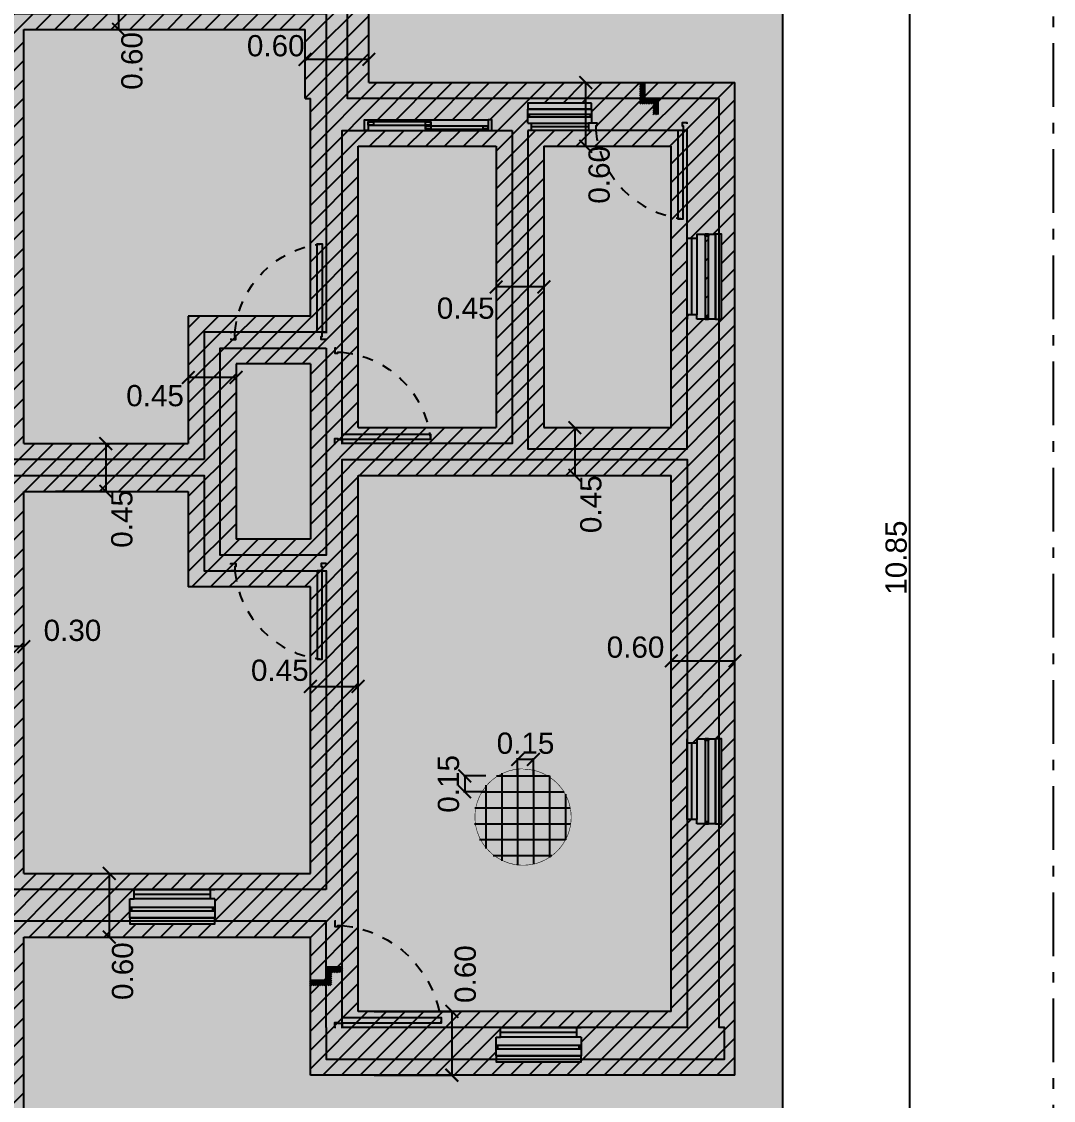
# Model space of a CAD drawing. Header units: millimetres. Extents: x 228 to 428, y 156 to 192.
# Drawn here: x 355.99 to 365.71, y 164.17 to 174.33 of the extents above; entities that cross this region are included whole.
import ezdxf

# ---------------------------------------------------------------- set-up
doc = ezdxf.new("R2010")
doc.units = ezdxf.units.MM
doc.header["$LTSCALE"] = 0.1
doc.header["$MEASUREMENT"] = 0
doc.header["$PDMODE"] = 3
doc.header["$PDSIZE"] = 0.1
for name, pattern in [('ACAD_ISO04W100', [30, 24, -3, 0, -3]), ('ACAD_ISO10W100', [18, 12, -3, 0, -3]), ('DASHED', [0.75, 0.5, -0.25]), ('HIDDEN', [0.375, 0.25, -0.125])]:
    doc.linetypes.add(name, pattern=pattern)
doc.layers.get('DEFPOINTS').update_dxf_attribs({"color": 1})
for name, color, linetype in [('00-muros-a', 2, 'Continuous'), ('armadura', 10, 'Continuous'), ('CARP-HOJAS-PUERTAS', 2, 'Continuous'), ('CARP-MARCO-PUERTAS', 2, 'Continuous'), ('CARPINTERÍA', 2, 'Continuous'), ('CONT_PLATEA', 4, 'Continuous'), ('Cotas', 1, 'Continuous'), ('FUNDACIONES', 3, 'Continuous'), ('FUNDACIONES-COTAS', 3, 'Continuous'), ('LOTE', 1, 'ACAD_ISO04W100'), ('Muros', 3, 'Continuous'), ('PROYECCIONES', 2, 'HIDDEN')]:
    doc.layers.add(name, color=color, linetype=linetype)
doc.layers.add('SOMBRA', color=1, linetype='Continuous', lineweight=0)
doc.styles.add('Arial20', font='arial.ttf', dxfattribs={"height": 0.2})
doc.dimstyles.new('COTA-1-100', dxfattribs={"dimtxt": 0.2, "dimasz": 0.12, "dimexe": 0.012, "dimexo": 0.15, "dimgap": 0.025, "dimtad": 1, "dimzin": 0, "dimdsep": 46, "dimtxsty": 'Arial20', "dimblk1": 'ARCHTICK', "dimblk2": 'ARCHTICK', "dimsah": 1, "dimcen": 0.09, "dimclrd": 256, "dimclre": 256, "dimclrt": 256, "dimazin": 0, "dimtfac": 1, "dimtofl": 0, "dimtmove": 2, "dimatfit": 3, "dimldrblk": 'ARCHTICK', "dimfxl": 1, "dimtolj": 1, "dimtzin": 0, "dimarcsym": 0})

# ---------------------------------------------------------------- blocks, each defined once
blk = doc.blocks.new('A$C401C5A1B')
at = {"color": 0}
for p, q in [((0, 0.267), (0.8, 0.267)), ((0, 0.267), (0, 0.09)), ((0.8, 0.09), (0.8, 0.267))]:
    blk.add_line(p, q, dxfattribs=at)
for p, q in [((0.76, 0.09), (0.04, 0.09)), ((0.04, 0), (0.76, 0))]:
    blk.add_line(p, q)
at = {"color": 1}
blk.add_line((0.04, 0.045), (0.76, 0.045), dxfattribs=at)
blk.add_lwpolyline([(0, 0.2), (0.8, 0.2), (0.8, 0.17), (0, 0.17)], close=True, dxfattribs=at)
at = {"color": 2}
for points in [[(0, 0.2), (0.017, 0.2), (0.017, 0.17), (0, 0.17)], [(0.8, 0.2), (0.783, 0.2), (0.783, 0.17), (0.8, 0.17)]]:
    blk.add_lwpolyline(points, close=True, dxfattribs=at)
for points in [[(0, 0.09), (0.04, 0.09), (0.04, 0.045), (0.04, 0.045), (0.04, 0.045), (0.04, 0.045), (0.04, 0), (0, 0), (0, 0)], [(0.8, 0.09), (0.76, 0.09), (0.76, 0.045), (0.76, 0.045), (0.76, 0.045), (0.76, 0.045), (0.76, 0), (0.8, 0), (0.8, 0)]]:
    blk.add_lwpolyline(points, dxfattribs=at)
blk = doc.blocks.new('puerta .80')
at = {"layer": 'CARP-HOJAS-PUERTAS'}
blk.add_lwpolyline([(0, 0.039), (0, 0.087), (-0.832, 0.087), (-0.832, 0.039), (0, 0.039)], dxfattribs=at)
at = {"layer": 'CARP-MARCO-PUERTAS'}
for points in [[(0.061, 0.9), (0.07, 0.9), (0.07, 0.861), (0.07, 0.861), (0.07, 0.852), (0.042, 0.852), (0.042, 0.861), (0, 0.861), (0, 0.9), (0.009, 0.9)], [(0.061, 0), (0.07, 0), (0.07, 0.039), (0.07, 0.039), (0.07, 0.048), (0.042, 0.048), (0.042, 0.039), (0, 0.039), (0, 0), (0.009, 0)]]:
    blk.add_lwpolyline(points, dxfattribs=at)
at = {"layer": 'PROYECCIONES', "color": 1, "linetype": 'DASHED', "ltscale": 0.3}
blk.add_arc((0.085, -0.057), 0.922, 95.3188, 174.0567, dxfattribs=at)
blk = doc.blocks.new('puerta .90')
at = {"layer": 'CARP-HOJAS-PUERTAS'}
blk.add_lwpolyline([(0, 0.039), (0, 0.093), (-0.933, 0.093), (-0.933, 0.039), (0, 0.039)], dxfattribs=at)
at = {"layer": 'CARP-MARCO-PUERTAS'}
for points in [[(0.061, 1), (0.07, 1), (0.07, 0.961), (0.07, 0.961), (0.07, 0.952), (0.042, 0.952), (0.042, 0.961), (0, 0.961), (0, 1), (0.009, 1)], [(0.061, 0), (0.07, 0), (0.07, 0.039), (0.07, 0.039), (0.07, 0.048), (0.042, 0.048), (0.042, 0.039), (0, 0.039), (0, 0), (0.009, 0)]]:
    blk.add_lwpolyline(points, dxfattribs=at)
at = {"layer": 'PROYECCIONES', "color": 1, "linetype": 'DASHED', "ltscale": 1.5}
blk.add_arc((0.096, -0.068), 1.034, 95.3188, 174.0567, dxfattribs=at)
blk = doc.blocks.new('_ARCHTICK')
at = {"color": 0, "linetype": 'ByBlock', "const_width": 0.15}
blk.add_lwpolyline([(-0.5, -0.5), (0.5, 0.5)], dxfattribs=at)
blk = doc.blocks.new('*D97')
at = {"layer": 'DEFPOINTS', "color": 0, "transparency": 16777216}
for p in [(360.662, 167.378), (360.662, 167.073), (360.812, 167.073)]:
    blk.add_point(p, dxfattribs=at)
at = {"layer": 'FUNDACIONES-COTAS', "lineweight": -2, "transparency": 16777216}
for p, q in [((360.662, 167.223), (360.662, 167.39)), ((360.812, 167.223), (360.812, 167.39))]:
    blk.add_line(p, q, dxfattribs=at)
at = {"layer": 'FUNDACIONES-COTAS', "color": 1, "lineweight": -2, "transparency": 16777216}
blk.add_line((360.812, 167.378), (360.662, 167.378), dxfattribs=at)
at = {"layer": 'FUNDACIONES-COTAS', "color": 1, "lineweight": -2, "transparency": 16777216, "xscale": 0.12, "yscale": 0.12, "zscale": 0.12, "rotation": 180}
blk.add_blockref('_ARCHTICK', (360.662, 167.378), dxfattribs=at)
at = {"layer": 'FUNDACIONES-COTAS', "color": 1, "lineweight": -2, "transparency": 16777216, "xscale": 0.12, "yscale": 0.12, "zscale": 0.12}
blk.add_blockref('_ARCHTICK', (360.812, 167.378), dxfattribs=at)
at = {"layer": 'FUNDACIONES-COTAS', "color": 2, "transparency": 16777216, "insert": (360.737, 167.53), "char_height": 0.2, "attachment_point": 5, "style": 'Arial20'}
blk.add_mtext('\\A1;0.15', dxfattribs=at)
blk = doc.blocks.new('*D98')
at = {"layer": 'DEFPOINTS', "color": 0, "transparency": 16777216}
for p in [(360.512, 167.223), (360.164, 167.073), (360.512, 167.073)]:
    blk.add_point(p, dxfattribs=at)
at = {"layer": 'FUNDACIONES-COTAS', "lineweight": -2, "transparency": 16777216}
for p, q in [((360.362, 167.223), (360.152, 167.223)), ((360.362, 167.073), (360.152, 167.073))]:
    blk.add_line(p, q, dxfattribs=at)
at = {"layer": 'FUNDACIONES-COTAS', "color": 1, "lineweight": -2, "transparency": 16777216}
blk.add_line((360.164, 167.223), (360.164, 167.073), dxfattribs=at)
at = {"layer": 'FUNDACIONES-COTAS', "color": 1, "lineweight": -2, "transparency": 16777216, "xscale": 0.12, "yscale": 0.12, "zscale": 0.12}
for p, rotation in [((360.164, 167.223), 90), ((360.164, 167.073), 270)]:
    blk.add_blockref('_ARCHTICK', p, dxfattribs=dict(at, rotation=rotation))
at = {"layer": 'FUNDACIONES-COTAS', "color": 2, "transparency": 16777216, "insert": (360.012, 167.148), "char_height": 0.2, "attachment_point": 5, "rotation": 90, "style": 'Arial20'}
blk.add_mtext('\\A1;0.15', dxfattribs=at)
blk = doc.blocks.new('*D59')
at = {"layer": 'DEFPOINTS', "color": 0, "transparency": 16777216}
for p in [(362.71, 168.308), (362.11, 167.19), (362.71, 167.19)]:
    blk.add_point(p, dxfattribs=at)
at = {"layer": 'FUNDACIONES-COTAS', "lineweight": -2, "transparency": 16777216}
for p, q in [((362.11, 167.34), (362.11, 168.32)), ((362.71, 167.34), (362.71, 168.32))]:
    blk.add_line(p, q, dxfattribs=at)
at = {"layer": 'FUNDACIONES-COTAS', "color": 1, "lineweight": -2, "transparency": 16777216}
blk.add_line((362.11, 168.308), (362.71, 168.308), dxfattribs=at)
at = {"layer": 'FUNDACIONES-COTAS', "color": 1, "lineweight": -2, "transparency": 16777216, "xscale": 0.12, "yscale": 0.12, "zscale": 0.12, "rotation": 180}
blk.add_blockref('_ARCHTICK', (362.11, 168.308), dxfattribs=at)
at = {"layer": 'FUNDACIONES-COTAS', "color": 1, "lineweight": -2, "transparency": 16777216, "xscale": 0.12, "yscale": 0.12, "zscale": 0.12}
blk.add_blockref('_ARCHTICK', (362.71, 168.308), dxfattribs=at)
at = {"layer": 'FUNDACIONES-COTAS', "color": 2, "transparency": 16777216, "insert": (361.773, 168.435), "char_height": 0.2, "attachment_point": 5, "style": 'Arial20'}
blk.add_mtext('\\A1;0.60', dxfattribs=at)
blk = doc.blocks.new('*D60')
at = {"layer": 'DEFPOINTS', "color": 0, "transparency": 16777216}
for p in [(360.91, 170.504), (360.91, 170.054), (361.201, 170.054)]:
    blk.add_point(p, dxfattribs=at)
at = {"layer": 'FUNDACIONES-COTAS', "lineweight": -2, "transparency": 16777216}
for p, q in [((361.06, 170.504), (361.213, 170.504)), ((361.06, 170.054), (361.213, 170.054))]:
    blk.add_line(p, q, dxfattribs=at)
at = {"layer": 'FUNDACIONES-COTAS', "color": 1, "lineweight": -2, "transparency": 16777216}
blk.add_line((361.201, 170.504), (361.201, 170.054), dxfattribs=at)
at = {"layer": 'FUNDACIONES-COTAS', "color": 1, "lineweight": -2, "transparency": 16777216, "xscale": 0.12, "yscale": 0.12, "zscale": 0.12}
for p, rotation in [((361.201, 170.504), 90), ((361.201, 170.054), 270)]:
    blk.add_blockref('_ARCHTICK', p, dxfattribs=dict(at, rotation=rotation))
at = {"layer": 'FUNDACIONES-COTAS', "color": 2, "transparency": 16777216, "insert": (361.353, 169.782), "char_height": 0.2, "attachment_point": 5, "rotation": 90, "style": 'Arial20'}
blk.add_mtext('\\A1;0.45', dxfattribs=at)
blk = doc.blocks.new('*D61')
at = {"layer": 'DEFPOINTS', "color": 0, "transparency": 16777216}
for p in [(360.46, 173.154), (360.91, 173.154), (360.46, 171.829)]:
    blk.add_point(p, dxfattribs=at)
at = {"layer": 'FUNDACIONES-COTAS', "lineweight": -2, "transparency": 16777216}
for p, q in [((360.46, 173.004), (360.46, 171.817)), ((360.91, 173.004), (360.91, 171.817))]:
    blk.add_line(p, q, dxfattribs=at)
at = {"layer": 'FUNDACIONES-COTAS', "color": 1, "lineweight": -2, "transparency": 16777216}
blk.add_line((360.91, 171.829), (360.46, 171.829), dxfattribs=at)
at = {"layer": 'FUNDACIONES-COTAS', "color": 1, "lineweight": -2, "transparency": 16777216, "xscale": 0.12, "yscale": 0.12, "zscale": 0.12, "rotation": 180}
blk.add_blockref('_ARCHTICK', (360.46, 171.829), dxfattribs=at)
at = {"layer": 'FUNDACIONES-COTAS', "color": 1, "lineweight": -2, "transparency": 16777216, "xscale": 0.12, "yscale": 0.12, "zscale": 0.12}
blk.add_blockref('_ARCHTICK', (360.91, 171.829), dxfattribs=at)
at = {"layer": 'FUNDACIONES-COTAS', "color": 2, "transparency": 16777216, "insert": (360.173, 171.628), "char_height": 0.2, "attachment_point": 5, "style": 'Arial20'}
blk.add_mtext('\\A1;0.45', dxfattribs=at)
blk = doc.blocks.new('*D62')
at = {"layer": 'DEFPOINTS', "color": 0, "transparency": 16777216}
for p in [(360.91, 173.754), (361.304, 173.754), (360.91, 173.154)]:
    blk.add_point(p, dxfattribs=at)
at = {"layer": 'FUNDACIONES-COTAS', "lineweight": -2, "transparency": 16777216}
for p, q in [((361.06, 173.754), (361.316, 173.754)), ((361.06, 173.154), (361.316, 173.154))]:
    blk.add_line(p, q, dxfattribs=at)
at = {"layer": 'FUNDACIONES-COTAS', "color": 1, "lineweight": -2, "transparency": 16777216}
blk.add_line((361.304, 173.154), (361.304, 173.754), dxfattribs=at)
at = {"layer": 'FUNDACIONES-COTAS', "color": 1, "lineweight": -2, "transparency": 16777216, "xscale": 0.12, "yscale": 0.12, "zscale": 0.12}
for p, rotation in [((361.304, 173.754), 90), ((361.304, 173.154), 270)]:
    blk.add_blockref('_ARCHTICK', p, dxfattribs=dict(at, rotation=rotation))
at = {"layer": 'FUNDACIONES-COTAS', "color": 2, "transparency": 16777216, "insert": (361.431, 172.885), "char_height": 0.2, "attachment_point": 5, "rotation": 90, "style": 'Arial20'}
blk.add_mtext('\\A1;0.60', dxfattribs=at)
blk = doc.blocks.new('*D63')
at = {"layer": 'DEFPOINTS', "color": 0, "transparency": 16777216}
for p in [(359.16, 165.004), (359.16, 164.404), (360.043, 164.404)]:
    blk.add_point(p, dxfattribs=at)
at = {"layer": 'FUNDACIONES-COTAS', "lineweight": -2, "transparency": 16777216}
for p, q in [((359.31, 165.004), (360.055, 165.004)), ((359.31, 164.404), (360.055, 164.404))]:
    blk.add_line(p, q, dxfattribs=at)
at = {"layer": 'FUNDACIONES-COTAS', "color": 1, "lineweight": -2, "transparency": 16777216}
blk.add_line((360.043, 165.004), (360.043, 164.404), dxfattribs=at)
at = {"layer": 'FUNDACIONES-COTAS', "color": 1, "lineweight": -2, "transparency": 16777216, "xscale": 0.12, "yscale": 0.12, "zscale": 0.12}
for p, rotation in [((360.043, 165.004), 90), ((360.043, 164.404), 270)]:
    blk.add_blockref('_ARCHTICK', p, dxfattribs=dict(at, rotation=rotation))
at = {"layer": 'FUNDACIONES-COTAS', "color": 2, "transparency": 16777216, "insert": (360.17, 165.356), "char_height": 0.2, "attachment_point": 5, "rotation": 90, "style": 'Arial20'}
blk.add_mtext('\\A1;0.60', dxfattribs=at)
blk = doc.blocks.new('*D64')
at = {"layer": 'DEFPOINTS', "color": 0, "transparency": 16777216}
for p in [(359.16, 168.066), (358.71, 167.464), (359.16, 167.464)]:
    blk.add_point(p, dxfattribs=at)
at = {"layer": 'FUNDACIONES-COTAS', "lineweight": -2, "transparency": 16777216}
for p, q in [((358.71, 167.614), (358.71, 168.078)), ((359.16, 167.614), (359.16, 168.078))]:
    blk.add_line(p, q, dxfattribs=at)
at = {"layer": 'FUNDACIONES-COTAS', "color": 1, "lineweight": -2, "transparency": 16777216}
blk.add_line((358.71, 168.066), (359.16, 168.066), dxfattribs=at)
at = {"layer": 'FUNDACIONES-COTAS', "color": 1, "lineweight": -2, "transparency": 16777216, "xscale": 0.12, "yscale": 0.12, "zscale": 0.12, "rotation": 180}
blk.add_blockref('_ARCHTICK', (358.71, 168.066), dxfattribs=at)
at = {"layer": 'FUNDACIONES-COTAS', "color": 1, "lineweight": -2, "transparency": 16777216, "xscale": 0.12, "yscale": 0.12, "zscale": 0.12}
blk.add_blockref('_ARCHTICK', (359.16, 168.066), dxfattribs=at)
at = {"layer": 'FUNDACIONES-COTAS', "color": 2, "transparency": 16777216, "insert": (358.422, 168.217), "char_height": 0.2, "attachment_point": 5, "style": 'Arial20'}
blk.add_mtext('\\A1;0.45', dxfattribs=at)
blk = doc.blocks.new('*D65')
at = {"layer": 'DEFPOINTS', "color": 0, "transparency": 16777216}
for p in [(358.66, 173.973), (358.66, 173.754), (359.26, 173.754)]:
    blk.add_point(p, dxfattribs=at)
at = {"layer": 'FUNDACIONES-COTAS', "lineweight": -2, "transparency": 16777216}
for p, q in [((358.66, 173.904), (358.66, 173.985)), ((359.26, 173.904), (359.26, 173.985))]:
    blk.add_line(p, q, dxfattribs=at)
at = {"layer": 'FUNDACIONES-COTAS', "color": 1, "lineweight": -2, "transparency": 16777216}
blk.add_line((359.26, 173.973), (358.66, 173.973), dxfattribs=at)
at = {"layer": 'FUNDACIONES-COTAS', "color": 1, "lineweight": -2, "transparency": 16777216, "xscale": 0.12, "yscale": 0.12, "zscale": 0.12, "rotation": 180}
blk.add_blockref('_ARCHTICK', (358.66, 173.973), dxfattribs=at)
at = {"layer": 'FUNDACIONES-COTAS', "color": 1, "lineweight": -2, "transparency": 16777216, "xscale": 0.12, "yscale": 0.12, "zscale": 0.12}
blk.add_blockref('_ARCHTICK', (359.26, 173.973), dxfattribs=at)
at = {"layer": 'FUNDACIONES-COTAS', "color": 2, "transparency": 16777216, "insert": (358.384, 174.1), "char_height": 0.2, "attachment_point": 5, "style": 'Arial20'}
blk.add_mtext('\\A1;0.60', dxfattribs=at)
blk = doc.blocks.new('*D66')
at = {"layer": 'DEFPOINTS', "color": 0, "transparency": 16777216}
for p in [(356.16, 174.854), (356.16, 174.254), (356.903, 174.254)]:
    blk.add_point(p, dxfattribs=at)
at = {"layer": 'FUNDACIONES-COTAS', "lineweight": -2, "transparency": 16777216}
for p, q in [((356.31, 174.854), (356.915, 174.854)), ((356.31, 174.254), (356.915, 174.254))]:
    blk.add_line(p, q, dxfattribs=at)
at = {"layer": 'FUNDACIONES-COTAS', "color": 1, "lineweight": -2, "transparency": 16777216}
blk.add_line((356.903, 174.854), (356.903, 174.254), dxfattribs=at)
at = {"layer": 'FUNDACIONES-COTAS', "color": 1, "lineweight": -2, "transparency": 16777216, "xscale": 0.12, "yscale": 0.12, "zscale": 0.12}
for p, rotation in [((356.903, 174.854), 90), ((356.903, 174.254), 270)]:
    blk.add_blockref('_ARCHTICK', p, dxfattribs=dict(at, rotation=rotation))
at = {"layer": 'FUNDACIONES-COTAS', "color": 2, "transparency": 16777216, "insert": (357.03, 173.958), "char_height": 0.2, "attachment_point": 5, "rotation": 90, "style": 'Arial20'}
blk.add_mtext('\\A1;0.60', dxfattribs=at)
blk = doc.blocks.new('*D67')
at = {"layer": 'DEFPOINTS', "color": 0, "transparency": 16777216}
for p in [(357.56, 171.104), (358.01, 171.104), (357.56, 170.977)]:
    blk.add_point(p, dxfattribs=at)
at = {"layer": 'FUNDACIONES-COTAS', "color": 1, "lineweight": -2, "transparency": 16777216}
blk.add_line((358.01, 170.977), (357.56, 170.977), dxfattribs=at)
at = {"layer": 'FUNDACIONES-COTAS', "lineweight": -2, "transparency": 16777216}
for p, q in [((357.56, 170.954), (357.56, 170.965)), ((358.01, 170.954), (358.01, 170.965))]:
    blk.add_line(p, q, dxfattribs=at)
at = {"layer": 'FUNDACIONES-COTAS', "color": 1, "lineweight": -2, "transparency": 16777216, "xscale": 0.12, "yscale": 0.12, "zscale": 0.12, "rotation": 180}
blk.add_blockref('_ARCHTICK', (357.56, 170.977), dxfattribs=at)
at = {"layer": 'FUNDACIONES-COTAS', "color": 1, "lineweight": -2, "transparency": 16777216, "xscale": 0.12, "yscale": 0.12, "zscale": 0.12}
blk.add_blockref('_ARCHTICK', (358.01, 170.977), dxfattribs=at)
at = {"layer": 'FUNDACIONES-COTAS', "color": 2, "transparency": 16777216, "insert": (357.247, 170.804), "char_height": 0.2, "attachment_point": 5, "style": 'Arial20'}
blk.add_mtext('\\A1;0.45', dxfattribs=at)
blk = doc.blocks.new('*D68')
at = {"layer": 'DEFPOINTS', "color": 0, "transparency": 16777216}
for p in [(356.16, 170.354), (356.16, 169.904), (356.783, 169.904)]:
    blk.add_point(p, dxfattribs=at)
at = {"layer": 'FUNDACIONES-COTAS', "lineweight": -2, "transparency": 16777216}
for p, q in [((356.31, 170.354), (356.795, 170.354)), ((356.31, 169.904), (356.795, 169.904))]:
    blk.add_line(p, q, dxfattribs=at)
at = {"layer": 'FUNDACIONES-COTAS', "color": 1, "lineweight": -2, "transparency": 16777216}
blk.add_line((356.783, 170.354), (356.783, 169.904), dxfattribs=at)
at = {"layer": 'FUNDACIONES-COTAS', "color": 1, "lineweight": -2, "transparency": 16777216, "xscale": 0.12, "yscale": 0.12, "zscale": 0.12}
for p, rotation in [((356.783, 170.354), 90), ((356.783, 169.904), 270)]:
    blk.add_blockref('_ARCHTICK', p, dxfattribs=dict(at, rotation=rotation))
at = {"layer": 'FUNDACIONES-COTAS', "color": 2, "transparency": 16777216, "insert": (356.935, 169.644), "char_height": 0.2, "attachment_point": 5, "rotation": 90, "style": 'Arial20'}
blk.add_mtext('\\A1;0.45', dxfattribs=at)
blk = doc.blocks.new('*D69')
at = {"layer": 'DEFPOINTS', "color": 0, "transparency": 16777216}
for p in [(355.71, 168.441), (355.71, 166.304), (356.01, 166.304)]:
    blk.add_point(p, dxfattribs=at)
at = {"layer": 'FUNDACIONES-COTAS', "lineweight": -2, "transparency": 16777216}
for p, q in [((355.71, 166.454), (355.71, 168.453)), ((356.01, 166.454), (356.01, 168.453))]:
    blk.add_line(p, q, dxfattribs=at)
at = {"layer": 'FUNDACIONES-COTAS', "color": 1, "lineweight": -2, "transparency": 16777216}
blk.add_line((356.01, 168.441), (355.71, 168.441), dxfattribs=at)
at = {"layer": 'FUNDACIONES-COTAS', "color": 1, "lineweight": -2, "transparency": 16777216, "xscale": 0.12, "yscale": 0.12, "zscale": 0.12, "rotation": 180}
blk.add_blockref('_ARCHTICK', (355.71, 168.441), dxfattribs=at)
at = {"layer": 'FUNDACIONES-COTAS', "color": 1, "lineweight": -2, "transparency": 16777216, "xscale": 0.12, "yscale": 0.12, "zscale": 0.12}
blk.add_blockref('_ARCHTICK', (356.01, 168.441), dxfattribs=at)
at = {"layer": 'FUNDACIONES-COTAS', "color": 2, "transparency": 16777216, "insert": (356.469, 168.593), "char_height": 0.2, "attachment_point": 5, "style": 'Arial20'}
blk.add_mtext('\\A1;0.30', dxfattribs=at)
blk = doc.blocks.new('*D70')
at = {"layer": 'DEFPOINTS', "color": 0, "transparency": 16777216}
for p in [(356.16, 166.304), (356.16, 165.704), (356.815, 165.704)]:
    blk.add_point(p, dxfattribs=at)
at = {"layer": 'FUNDACIONES-COTAS', "lineweight": -2, "transparency": 16777216}
for p, q in [((356.31, 166.304), (356.827, 166.304)), ((356.31, 165.704), (356.827, 165.704))]:
    blk.add_line(p, q, dxfattribs=at)
at = {"layer": 'FUNDACIONES-COTAS', "color": 1, "lineweight": -2, "transparency": 16777216}
blk.add_line((356.815, 166.304), (356.815, 165.704), dxfattribs=at)
at = {"layer": 'FUNDACIONES-COTAS', "color": 1, "lineweight": -2, "transparency": 16777216, "xscale": 0.12, "yscale": 0.12, "zscale": 0.12}
for p, rotation in [((356.815, 166.304), 90), ((356.815, 165.704), 270)]:
    blk.add_blockref('_ARCHTICK', p, dxfattribs=dict(at, rotation=rotation))
at = {"layer": 'FUNDACIONES-COTAS', "color": 2, "transparency": 16777216, "insert": (356.942, 165.384), "char_height": 0.2, "attachment_point": 5, "rotation": 90, "style": 'Arial20'}
blk.add_mtext('\\A1;0.60', dxfattribs=at)
blk = doc.blocks.new('*D73')
at = {"layer": 'DEFPOINTS', "color": 0, "transparency": 16777216}
for p in [(363.16, 174.704), (364.356, 174.704), (363.16, 163.854)]:
    blk.add_point(p, dxfattribs=at)
at = {"layer": 'FUNDACIONES-COTAS', "lineweight": -2, "transparency": 16777216}
for p, q in [((363.31, 174.704), (364.368, 174.704)), ((363.31, 163.854), (364.368, 163.854))]:
    blk.add_line(p, q, dxfattribs=at)
at = {"layer": 'FUNDACIONES-COTAS', "color": 1, "lineweight": -2, "transparency": 16777216}
blk.add_line((364.356, 163.854), (364.356, 174.704), dxfattribs=at)
at = {"layer": 'FUNDACIONES-COTAS', "color": 1, "lineweight": -2, "transparency": 16777216, "xscale": 0.12, "yscale": 0.12, "zscale": 0.12}
for p, rotation in [((364.356, 174.704), 90), ((364.356, 163.854), 270)]:
    blk.add_blockref('_ARCHTICK', p, dxfattribs=dict(at, rotation=rotation))
at = {"layer": 'FUNDACIONES-COTAS', "color": 2, "transparency": 16777216, "insert": (364.229, 169.279), "char_height": 0.2, "attachment_point": 5, "rotation": 90, "style": 'Arial20'}
blk.add_mtext('\\A1;10.85', dxfattribs=at)

msp = doc.modelspace()

# ---------------------------------------------------------------- hatches: boundary and pattern name
at = {"layer": 'Cotas', "ltscale": 0.02, "transparency": 33554534}
h = msp.add_hatch(dxfattribs=at)
h.set_pattern_fill('ANSI31', color=252, scale=0.1, angle=90)
h.set_pattern_definition([(135, (767.061933, 366.209198), (-0.00883883476, -0.00883883476), [])])
h.paths.add_polyline_path([(361.8099, 173.7574), (361.8599, 173.7574), (361.8599, 173.6037), (361.8099, 173.6037)])
h.paths.add_polyline_path([(361.8099, 173.6037), (361.9855, 173.6037), (361.9855, 173.4522), (361.9355, 173.4522), (361.9355, 173.5537), (361.8099, 173.5537)])
h = msp.add_hatch(dxfattribs=at)
h.set_pattern_fill('ANSI31', color=252, scale=0.1, angle=90)
h.set_pattern_definition([(135, (766.961933, 366.856034), (-0.00883883476, -0.00883883476), [])])
h.paths.add_polyline_path([(358.706, 165.2471), (358.706, 165.2971), (358.8597, 165.2971), (358.8597, 165.2471)])
h.paths.add_polyline_path([(358.8597, 165.2471), (358.8597, 165.4227), (359.0112, 165.4227), (359.0112, 165.3727), (358.9097, 165.3727), (358.9097, 165.2471)])
at = {"layer": 'FUNDACIONES', "true_color": 0xf27172}
h = msp.add_hatch(dxfattribs=at)
h.set_pattern_fill('ANSI31', color=11)
h.set_pattern_definition([(45, (268.2336, -105.08719), (-0.08838835, 0.08838835), [])])
h.paths.add_polyline_path([(362.7097, 173.7537), (359.2597, 173.7537), (359.2597, 174.8537), (356.0097, 174.8537), (356.0097, 175.3037), (355.4097, 175.3037), (355.4097, 174.8537), (352.1597, 174.8537), (352.1597, 173.7537), (348.7097, 173.7537), (348.7097, 164.4037), (352.7097, 164.4037), (352.7097, 165.7037), (355.4097, 165.7037), (355.4097, 163.8537), (355.8597, 163.8537), (356.0097, 163.8537), (356.0097, 165.7037), (358.7097, 165.7037), (358.7097, 164.4037), (362.7097, 164.4037)])
edge = h.paths.add_edge_path(flags=16)
edge.add_line((356.0097, 174.2537), (358.6597, 174.2537))
edge.add_line((358.6597, 174.2537), (358.6597, 173.6037))
edge.add_line((358.6597, 173.6037), (358.7097, 173.6037))
edge.add_line((358.7097, 173.6037), (358.7097, 171.5537))
edge.add_line((358.7097, 171.5537), (358.0251, 171.5537))
edge.add_arc((358.9164, 171.3182), 0.9219, 165.2023, 174.6812)
edge.add_line((357.9984, 171.4037), (357.9984, 171.3615))
edge.add_line((357.9984, 171.3615), (358.0078, 171.3334))
edge.add_line((358.0078, 171.3334), (358.0078, 171.3615))
edge.add_line((358.0078, 171.3615), (357.9984, 171.3615))
edge.add_line((357.9984, 171.3615), (357.9984, 171.4037))
edge.add_arc((358.9164, 171.3182), 0.9219, 165.2023, 174.6812, ccw=False)
edge.add_line((358.0251, 171.5537), (357.5597, 171.5537))
edge.add_line((357.5597, 171.5537), (357.5597, 170.3537))
edge.add_line((357.5597, 170.3537), (356.0097, 170.3537))
edge.add_line((356.0097, 170.3537), (356.0097, 174.2537))
edge = h.paths.add_edge_path(flags=16)
edge.add_line((355.4097, 170.3537), (353.8597, 170.3537))
edge.add_line((353.8597, 170.3537), (353.8597, 171.5537))
edge.add_line((353.8597, 171.5537), (353.3943, 171.5537))
edge.add_arc((352.503, 171.3182), 0.9219, 5.3188, 14.7977, ccw=False)
edge.add_line((353.4209, 171.4037), (353.4209, 171.3615))
edge.add_line((353.4209, 171.3615), (353.4116, 171.3334))
edge.add_line((353.4116, 171.3334), (353.4116, 171.3615))
edge.add_line((353.4116, 171.3615), (353.4209, 171.3615))
edge.add_line((353.4209, 171.3615), (353.4209, 171.4037))
edge.add_arc((352.503, 171.3182), 0.9219, 5.3188, 14.7977)
edge.add_line((353.3943, 171.5537), (352.7097, 171.5537))
edge.add_line((352.7097, 171.5537), (352.7097, 173.6037))
edge.add_line((352.7097, 173.6037), (352.7597, 173.6037))
edge.add_line((352.7597, 173.6037), (352.7597, 174.2537))
edge.add_line((352.7597, 174.2537), (355.4097, 174.2537))
edge.add_line((355.4097, 174.2537), (355.4097, 170.3537))
edge = h.paths.add_edge_path(flags=16)
edge.add_line((356.0097, 169.9037), (357.5597, 169.9037))
edge.add_line((357.5597, 169.9037), (357.5597, 169.0037))
edge.add_line((357.5597, 169.0037), (358.0251, 169.0037))
edge.add_arc((358.9164, 169.2392), 0.9219, 185.3188, 194.79769, ccw=False)
edge.add_line((357.9984, 169.1537), (357.9984, 169.1959))
edge.add_line((357.9984, 169.1959), (358.0078, 169.224))
edge.add_line((358.0078, 169.224), (358.0078, 169.1959))
edge.add_line((358.0078, 169.1959), (357.9984, 169.1959))
edge.add_line((357.9984, 169.1959), (357.9984, 169.1537))
edge.add_arc((358.9164, 169.2392), 0.9219, 185.3188, 194.79769)
edge.add_line((358.0251, 169.0037), (358.7097, 169.0037))
edge.add_line((358.7097, 169.0037), (358.7097, 166.3037))
edge.add_line((358.7097, 166.3037), (356.0097, 166.3037))
edge.add_line((356.0097, 166.3037), (356.0097, 169.9037))
edge = h.paths.add_edge_path(flags=16)
edge.add_line((355.4097, 169.9037), (355.4097, 166.3037))
edge.add_line((355.4097, 166.3037), (352.7097, 166.3037))
edge.add_line((352.7097, 166.3037), (352.7097, 169.0037))
edge.add_line((352.7097, 169.0037), (353.3943, 169.0037))
edge.add_arc((352.503, 169.2392), 0.9219, 345.20231, 354.6812)
edge.add_line((353.4209, 169.1537), (353.4209, 169.1959))
edge.add_line((353.4209, 169.1959), (353.4116, 169.224))
edge.add_line((353.4116, 169.224), (353.4116, 169.1959))
edge.add_line((353.4116, 169.1959), (353.4209, 169.1959))
edge.add_line((353.4209, 169.1959), (353.4209, 169.1537))
edge.add_arc((352.503, 169.2392), 0.9219, 345.20231, 354.6812, ccw=False)
edge.add_line((353.3943, 169.0037), (353.8597, 169.0037))
edge.add_line((353.8597, 169.0037), (353.8597, 169.9037))
edge.add_line((353.8597, 169.9037), (355.4097, 169.9037))
h.paths.add_polyline_path([(358.0097, 171.1037), (358.7097, 171.1037), (358.7097, 169.4537), (358.0097, 169.4537)], flags=16)
h.paths.add_polyline_path([(353.4097, 169.4537), (352.7097, 169.4537), (352.7097, 171.1037), (353.4097, 171.1037)], flags=16)
edge = h.paths.add_edge_path(flags=16)
edge.add_line((358.9394, 171.2056), (358.9675, 171.2056))
edge.add_line((358.9675, 171.2056), (358.9675, 171.215))
edge.add_line((358.9675, 171.215), (359.0097, 171.215))
edge.add_arc((358.9242, 170.297), 0.9219, 75.20271, 84.6812, ccw=False)
edge.add_line((359.1597, 171.1884), (359.1597, 173.1537))
edge.add_line((359.1597, 173.1537), (360.4597, 173.1537))
edge.add_line((360.4597, 173.1537), (360.4597, 170.5037))
edge.add_line((360.4597, 170.5037), (359.1597, 170.5037))
edge.add_line((359.1597, 170.5037), (359.1597, 171.1884))
edge.add_arc((358.9242, 170.297), 0.9219, 75.20271, 84.6812)
edge.add_line((359.0097, 171.215), (358.9675, 171.215))
edge.add_line((358.9675, 171.215), (358.9394, 171.2056))
h.paths.add_polyline_path([(352.6078, 171.3334), (352.6078, 171.3615), (352.5984, 171.4037), (352.5984, 171.3615)], flags=16)
edge = h.paths.add_edge_path(flags=16)
edge.add_line((352.48, 171.2056), (352.4519, 171.2056))
edge.add_line((352.4519, 171.2056), (352.4519, 171.215))
edge.add_line((352.4519, 171.215), (352.4097, 171.215))
edge.add_arc((352.4952, 170.297), 0.9219, 95.3188, 104.79729)
edge.add_line((352.2597, 171.1884), (352.2597, 170.5037))
edge.add_line((352.2597, 170.5037), (350.9597, 170.5037))
edge.add_line((350.9597, 170.5037), (350.9597, 173.1537))
edge.add_line((350.9597, 173.1537), (352.2597, 173.1537))
edge.add_line((352.2597, 173.1537), (352.2597, 171.1884))
edge.add_arc((352.4952, 170.297), 0.9219, 95.3188, 104.79729, ccw=False)
edge.add_line((352.4097, 171.215), (352.4519, 171.215))
edge.add_line((352.4519, 171.215), (352.48, 171.2056))
edge = h.paths.add_edge_path(flags=16)
edge.add_line((359.1597, 170.0537), (362.1097, 170.0537))
edge.add_line((362.1097, 170.0537), (362.1097, 165.0037))
edge.add_line((362.1097, 165.0037), (359.1597, 165.0037))
edge.add_line((359.1597, 165.0037), (359.1597, 165.7898))
edge.add_arc((358.9138, 164.7854), 1.034, 76.24507, 84.6812)
edge.add_line((359.0097, 165.815), (358.9675, 165.815))
edge.add_line((358.9675, 165.815), (358.9394, 165.8056))
edge.add_line((358.9394, 165.8056), (358.9675, 165.8056))
edge.add_line((358.9675, 165.8056), (358.9675, 165.815))
edge.add_line((358.9675, 165.815), (359.0097, 165.815))
edge.add_arc((358.9138, 164.7854), 1.034, 76.24507, 84.6812, ccw=False)
edge.add_line((359.1597, 165.7898), (359.1597, 170.0537))
edge = h.paths.add_edge_path(flags=16)
edge.add_line((352.2597, 170.0537), (352.2597, 165.7898))
edge.add_arc((352.5056, 164.7854), 1.034, 95.3188, 103.75493, ccw=False)
edge.add_line((352.4097, 165.815), (352.4519, 165.815))
edge.add_line((352.4519, 165.815), (352.48, 165.8056))
edge.add_line((352.48, 165.8056), (352.4519, 165.8056))
edge.add_line((352.4519, 165.8056), (352.4519, 165.815))
edge.add_line((352.4519, 165.815), (352.4097, 165.815))
edge.add_arc((352.5056, 164.7854), 1.034, 95.3188, 103.75493)
edge.add_line((352.2597, 165.7898), (352.2597, 165.0037))
edge.add_line((352.2597, 165.0037), (349.3097, 165.0037))
edge.add_line((349.3097, 165.0037), (349.3097, 170.0537))
edge.add_line((349.3097, 170.0537), (352.2597, 170.0537))
h.paths.add_polyline_path([(357.0497, 174.4037), (357.0497, 174.4487), (357.0497, 174.4937), (357.0097, 174.4937), (357.0097, 174.6704), (357.0097, 174.7281), (357.8097, 174.7281), (357.8097, 174.6704), (357.8097, 174.4937), (357.7697, 174.4937), (357.7697, 174.4487), (357.7697, 174.4037)], flags=16)
h.paths.add_polyline_path([(354.3697, 174.4037), (353.6497, 174.4037), (353.6497, 174.4487), (353.6497, 174.4937), (353.6097, 174.4937), (353.6097, 174.6704), (353.6097, 174.7281), (354.4097, 174.7281), (354.4097, 174.6704), (354.4097, 174.4937), (354.3697, 174.4937), (354.3697, 174.4487)], flags=16)
h.paths.add_polyline_path([(357.0097, 174.5737), (357.0097, 174.6037), (357.0264, 174.6037), (357.8097, 174.6037), (357.8097, 174.5737), (357.793, 174.5737)], flags=16)
h.paths.add_polyline_path([(354.4097, 174.5737), (354.393, 174.5737), (353.6097, 174.5737), (353.6097, 174.6037), (353.6264, 174.6037), (354.4097, 174.6037)], flags=0)
h.paths.add_polyline_path([(359.2202, 173.3037), (359.2202, 173.4037), (359.2552, 173.4037), (360.3877, 173.4037), (360.4207, 173.4037), (360.4207, 173.3037), (360.3857, 173.3037), (359.2552, 173.3037)], flags=16)
h.paths.add_polyline_path([(359.2552, 173.3537), (359.2552, 173.3837), (359.3052, 173.3837), (359.8452, 173.3837), (359.8452, 173.3437), (360.3857, 173.3437), (360.3857, 173.3137), (360.3377, 173.3137), (359.7952, 173.3137), (359.7952, 173.3537)], flags=0)
h.paths.add_polyline_path([(352.1992, 173.3037), (352.1642, 173.3037), (351.0317, 173.3037), (350.9987, 173.3037), (350.9987, 173.4037), (351.0337, 173.4037), (352.1642, 173.4037), (352.1992, 173.4037)], flags=16)
h.paths.add_polyline_path([(352.1642, 173.3537), (351.6242, 173.3537), (351.6242, 173.3137), (351.0337, 173.3137), (351.0337, 173.3437), (351.5742, 173.3437), (351.5742, 173.3837), (352.1642, 173.3837)], flags=0)
h.paths.add_polyline_path([(357.0497, 166.1537), (357.7697, 166.1537), (357.7697, 166.1087), (357.7697, 166.0637), (357.8097, 166.0637), (357.8097, 165.887), (357.8097, 165.8294), (357.0097, 165.8294), (357.0097, 165.887), (357.0097, 166.0637), (357.0497, 166.0637), (357.0497, 166.1087)], flags=16)
h.paths.add_polyline_path([(354.3697, 166.1537), (354.3697, 166.1087), (354.3697, 166.0637), (354.4097, 166.0637), (354.4097, 165.887), (354.4097, 165.8294), (353.6097, 165.8294), (353.6097, 165.887), (353.6097, 166.0637), (353.6497, 166.0637), (353.6497, 166.1087), (353.6497, 166.1537)], flags=16)
h.paths.add_polyline_path([(357.0097, 165.9837), (357.0264, 165.9837), (357.8097, 165.9837), (357.8097, 165.9537), (357.793, 165.9537), (357.0097, 165.9537)], flags=0)
h.paths.add_polyline_path([(354.4097, 165.9837), (354.4097, 165.9537), (354.393, 165.9537), (353.6097, 165.9537), (353.6097, 165.9837), (353.6264, 165.9837)], flags=16)
edge = h.paths.add_edge_path(flags=16)
edge.add_line((360.9097, 173.1537), (361.4251, 173.1537))
edge.add_arc((362.3164, 173.3892), 0.9219, 185.3188, 194.7975, ccw=False)
edge.add_line((361.3984, 173.3037), (361.3597, 173.3037))
edge.add_line((361.3597, 173.3037), (361.3297, 173.3037))
edge.add_line((361.3297, 173.3037), (360.7897, 173.3037))
edge.add_line((360.7897, 173.3037), (360.7897, 173.3375))
edge.add_line((360.7897, 173.3375), (360.7897, 173.3712))
edge.add_line((360.7897, 173.3712), (360.7597, 173.3712))
edge.add_line((360.7597, 173.3712), (360.7597, 173.5037))
edge.add_line((360.7597, 173.5037), (360.7597, 173.5614))
edge.add_line((360.7597, 173.5614), (361.3597, 173.5614))
edge.add_line((361.3597, 173.5614), (361.3597, 173.5037))
edge.add_line((361.3597, 173.5037), (361.3597, 173.374))
edge.add_line((361.3597, 173.374), (361.3984, 173.374))
edge.add_line((361.3984, 173.374), (361.4078, 173.374))
edge.add_line((361.4078, 173.374), (361.4078, 173.3459))
edge.add_line((361.4078, 173.3459), (361.3984, 173.3459))
edge.add_line((361.3984, 173.3459), (361.3984, 173.3037))
edge.add_arc((362.3164, 173.3892), 0.9219, 185.3188, 194.7975)
edge.add_line((361.4251, 173.1537), (362.1097, 173.1537))
edge.add_line((362.1097, 173.1537), (362.1097, 170.5037))
edge.add_line((362.1097, 170.5037), (360.9097, 170.5037))
edge.add_line((360.9097, 170.5037), (360.9097, 173.1537))
edge = h.paths.add_edge_path(flags=16)
edge.add_line((350.5097, 170.5037), (349.3097, 170.5037))
edge.add_line((349.3097, 170.5037), (349.3097, 173.1537))
edge.add_line((349.3097, 173.1537), (349.9943, 173.1537))
edge.add_arc((349.103, 173.3892), 0.9219, 345.20264, 354.6812)
edge.add_line((350.0209, 173.3037), (350.0209, 173.3459))
edge.add_line((350.0209, 173.3459), (350.0116, 173.3459))
edge.add_line((350.0116, 173.3459), (350.0116, 173.374))
edge.add_line((350.0116, 173.374), (350.0597, 173.374))
edge.add_line((350.0597, 173.374), (350.0597, 173.5037))
edge.add_line((350.0597, 173.5037), (350.0597, 173.5614))
edge.add_line((350.0597, 173.5614), (350.6597, 173.5614))
edge.add_line((350.6597, 173.5614), (350.6597, 173.5037))
edge.add_line((350.6597, 173.5037), (350.6597, 173.3712))
edge.add_line((350.6597, 173.3712), (350.6297, 173.3712))
edge.add_line((350.6297, 173.3712), (350.6297, 173.3375))
edge.add_line((350.6297, 173.3375), (350.6297, 173.3037))
edge.add_line((350.6297, 173.3037), (350.0897, 173.3037))
edge.add_line((350.0897, 173.3037), (350.0597, 173.3037))
edge.add_line((350.0597, 173.3037), (350.0209, 173.3037))
edge.add_arc((349.103, 173.3892), 0.9219, 345.20264, 354.6812, ccw=False)
edge.add_line((349.9943, 173.1537), (350.5097, 173.1537))
edge.add_line((350.5097, 173.1537), (350.5097, 170.5037))
h.paths.add_polyline_path([(360.7597, 173.4312), (360.7597, 173.4537), (360.7722, 173.4537), (361.3597, 173.4537), (361.3597, 173.4312), (361.3472, 173.4312)], flags=0)
h.paths.add_polyline_path([(350.6597, 173.4312), (350.6471, 173.4312), (350.0597, 173.4312), (350.0597, 173.4537), (350.0722, 173.4537), (350.6597, 173.4537)], flags=0)
h.paths.add_polyline_path([(362.2597, 171.5649), (362.2597, 172.2849), (362.3047, 172.2849), (362.3497, 172.2849), (362.3497, 172.3249), (362.5264, 172.3249), (362.584, 172.3249), (362.584, 171.5249), (362.5264, 171.5249), (362.3497, 171.5249), (362.3497, 171.5649), (362.3047, 171.5649)], flags=16)
h.paths.add_polyline_path([(362.4297, 171.5249), (362.4297, 171.5417), (362.4297, 172.3249), (362.4597, 172.3249), (362.4597, 172.3082), (362.4597, 171.5249)], flags=16)
h.paths.add_polyline_path([(349.1597, 171.5649), (349.1147, 171.5649), (349.0697, 171.5649), (349.0697, 171.5249), (348.893, 171.5249), (348.8353, 171.5249), (348.8353, 172.3249), (348.893, 172.3249), (349.0697, 172.3249), (349.0697, 172.2849), (349.1147, 172.2849), (349.1597, 172.2849)], flags=16)
h.paths.add_polyline_path([(348.9897, 171.5249), (348.9597, 171.5249), (348.9597, 171.5417), (348.9597, 172.3249), (348.9897, 172.3249), (348.9897, 172.3082)], flags=0)
h.paths.add_polyline_path([(362.2597, 167.533), (362.3047, 167.533), (362.3497, 167.533), (362.3497, 167.573), (362.5264, 167.573), (362.584, 167.573), (362.584, 166.773), (362.5264, 166.773), (362.3497, 166.773), (362.3497, 166.813), (362.3047, 166.813), (362.2597, 166.813)], flags=16)
h.paths.add_polyline_path([(362.4297, 167.573), (362.4597, 167.573), (362.4597, 167.5563), (362.4597, 166.773), (362.4297, 166.773), (362.4297, 166.7897)], flags=0)
h.paths.add_polyline_path([(349.1597, 167.533), (349.1597, 166.813), (349.1147, 166.813), (349.0697, 166.813), (349.0697, 166.773), (348.893, 166.773), (348.8353, 166.773), (348.8353, 167.573), (348.893, 167.573), (349.0697, 167.573), (349.0697, 167.533), (349.1147, 167.533)], flags=16)
h.paths.add_polyline_path([(360.4997, 164.8537), (361.2197, 164.8537), (361.2197, 164.8087), (361.2197, 164.7637), (361.2597, 164.7637), (361.2597, 164.5871), (361.2597, 164.5294), (360.4597, 164.5294), (360.4597, 164.5871), (360.4597, 164.7637), (360.4997, 164.7637), (360.4997, 164.8087)], flags=16)
h.paths.add_polyline_path([(348.9897, 167.573), (348.9897, 167.5563), (348.9897, 166.773), (348.9597, 166.773), (348.9597, 166.7897), (348.9597, 167.573)], flags=16)
h.paths.add_polyline_path([(360.4597, 164.6837), (360.4764, 164.6837), (361.2597, 164.6837), (361.2597, 164.6537), (361.243, 164.6537), (360.4597, 164.6537)], flags=0)
h.paths.add_polyline_path([(350.9197, 164.8537), (350.9197, 164.8087), (350.9197, 164.7637), (350.9597, 164.7637), (350.9597, 164.5871), (350.9597, 164.5294), (350.1597, 164.5294), (350.1597, 164.5871), (350.1597, 164.7637), (350.1997, 164.7637), (350.1997, 164.8087), (350.1997, 164.8537)], flags=16)
h.paths.add_polyline_path([(350.9597, 164.6837), (350.9597, 164.6537), (350.943, 164.6537), (350.1597, 164.6537), (350.1597, 164.6837), (350.1764, 164.6837)], flags=16)
h.paths.add_polyline_path([(355.7506, 163.8537), (355.7506, 164.2098)], flags=17)
at = {"layer": 'SOMBRA', "true_color": 0xafd9aa, "transparency": 33554585}
h = msp.add_hatch(color=9, dxfattribs=at)
h.dxf.hatch_style = 1
h.paths.add_polyline_path([(363.1597, 174.7036), (359.6597, 174.7036), (359.6597, 175.3037), (351.7597, 175.3037), (351.7597, 174.7037), (348.2597, 174.7037), (348.2597, 163.8537), (355.8597, 163.8537), (363.1597, 163.8537)])

# ---------------------------------------------------------------- linework, layer by layer
at = {"color": 1, "transparency": 33554534}
msp.add_lwpolyline([(359.2552, 173.3037), (360.3877, 173.3037)], dxfattribs=at)
at = {"layer": '00-muros-a', "transparency": 33554534}
for points in [[(362.5597, 173.6036), (359.0597, 173.6037), (359.0597, 174.7037)], [(358.8597, 164.8537), (358.8597, 164.5537), (362.6097, 164.5537), (362.6097, 164.8537), (362.5597, 164.8537), (362.5597, 173.6037)], [(360.7597, 173.3037), (360.7597, 170.3037), (362.2597, 170.3037), (362.2597, 173.3038), (360.7597, 173.3037)], [(359.0097, 169.3037), (359.0097, 170.2037), (362.2597, 170.2037), (362.2597, 164.8537), (359.0097, 164.8537), (359.0097, 169.3037)], [(358.8597, 166.1537), (355.8597, 166.1537), (355.8597, 170.0537), (357.7097, 170.0537), (357.7097, 169.1537), (358.8597, 169.1537), (358.8597, 166.1537)], [(358.8597, 164.8537), (358.8597, 165.8537), (355.8597, 165.8537), (355.8597, 163.8537)]]:
    msp.add_lwpolyline(points, dxfattribs=at)
for points in [[(357.7097, 170.2037), (355.8597, 170.2037), (355.8597, 174.4037), (358.8597, 174.4037), (358.8597, 171.4037), (357.7097, 171.4037)], [(360.6097, 173.3037), (360.6097, 170.3537), (359.0097, 170.3537), (359.0097, 173.3037)], [(358.8597, 171.2537), (358.8597, 169.3037), (357.8597, 169.3037), (357.8597, 171.2537)]]:
    msp.add_lwpolyline(points, close=True, dxfattribs=at)
at = {"layer": 'armadura'}
for points in [[(360.6622, 167.2914), (360.6622, 166.3816)], [(360.8122, 167.2819), (360.8122, 166.3911)], [(360.4642, 167.2229), (360.9622, 167.2229)], [(360.5122, 167.2494), (360.5122, 166.4236)], [(360.9622, 167.2229), (360.9622, 166.4559)], [(360.3173, 167.0729), (361.1, 167.0729)], [(360.3622, 167.1348), (360.3622, 166.5381)], [(361.1122, 167.0516), (361.1122, 166.6214)], [(360.2597, 166.9229), (361.1577, 166.9229)], [(360.2558, 166.7729), (361.1615, 166.7729)], [(360.3043, 166.6229), (361.113, 166.6229)], [(360.4313, 166.4729), (360.986, 166.4729)]]:
    msp.add_lwpolyline(points, dxfattribs=at)
at = {"layer": 'CARPINTERÍA', "transparency": 33554534}
for points in [[(361.3597, 173.5614), (360.7597, 173.5614), (360.7597, 173.5037), (361.3597, 173.5037)], [(359.8452, 173.3537), (359.8452, 173.3837), (359.2552, 173.3837), (359.2552, 173.3537)], [(359.3052, 173.3537), (359.2552, 173.3537), (359.2552, 173.3837), (359.3052, 173.3837)], [(359.8452, 173.3537), (359.7952, 173.3537), (359.7952, 173.3837), (359.8452, 173.3837)], [(360.3857, 173.3137), (360.3857, 173.3437), (359.7952, 173.3437), (359.7952, 173.3137)], [(359.8452, 173.3137), (359.7952, 173.3137), (359.7952, 173.3437), (359.8452, 173.3437)], [(360.3857, 173.3137), (360.3377, 173.3137), (360.3377, 173.3437), (360.3857, 173.3437)], [(362.5264, 172.3249), (362.5264, 171.5249), (362.584, 171.5249), (362.584, 172.3249)], [(362.5264, 167.573), (362.5264, 166.773), (362.584, 166.773), (362.584, 167.573)], [(357.8097, 165.887), (357.0097, 165.887), (357.0097, 165.8294), (357.8097, 165.8294)], [(361.2597, 164.5871), (360.4597, 164.5871), (360.4597, 164.5294), (361.2597, 164.5294)]]:
    msp.add_lwpolyline(points, close=True, dxfattribs=at)
for points in [[(359.2202, 173.3037), (359.2202, 173.4037), (359.2552, 173.4037), (359.2552, 173.3037), (359.2202, 173.3037)], [(359.2552, 173.4037), (360.3877, 173.4037)], [(360.4207, 173.3037), (360.4207, 173.4037), (360.3857, 173.4037), (360.3857, 173.3037), (360.4207, 173.3037)]]:
    msp.add_lwpolyline(points, dxfattribs=at)
at = {"layer": 'CONT_PLATEA'}
msp.add_lwpolyline([(363.1597, 163.8537), (363.1597, 174.7036), (359.6597, 174.7036), (359.6597, 175.3037), (351.7597, 175.3037), (351.7597, 174.7037), (348.2597, 174.7037), (348.2597, 163.8537), (355.8597, 163.8537)], close=True, dxfattribs=at)
at = {"layer": 'Cotas', "color": 2, "ltscale": 0.02, "transparency": 33554534}
for points in [[(361.9855, 173.4522), (361.9855, 173.6037), (361.8599, 173.6037), (361.8599, 173.7574)], [(359.0112, 165.4227), (358.8597, 165.4227), (358.8597, 165.2971), (358.706, 165.2971)]]:
    msp.add_lwpolyline(points, dxfattribs=at)
at = {"layer": 'FUNDACIONES'}
for p, q in [((359.2597, 173.7537), (359.2597, 174.8537)), ((356.0097, 170.3537), (356.0097, 174.2537)), ((356.0097, 174.2537), (358.6597, 174.2537)), ((358.6597, 173.6037), (358.6597, 174.2537)), ((359.0597, 173.7537), (359.0597, 173.7537)), ((359.2597, 173.7537), (362.7097, 173.7537)), ((362.7097, 164.4037), (362.7097, 173.7537)), ((358.6597, 173.6037), (358.7097, 173.6037)), ((358.7097, 171.5537), (358.7097, 173.6037)), ((360.9097, 173.3037), (360.9097, 173.3037)), ((359.1597, 170.5037), (359.1597, 173.1537)), ((359.1597, 173.1537), (360.4597, 173.1537)), ((360.4597, 173.1537), (360.4597, 170.5037)), ((360.9097, 173.1537), (362.1097, 173.1537)), ((360.9097, 173.1537), (360.9097, 170.5037)), ((362.1097, 170.5037), (362.1097, 173.1537)), ((358.7097, 171.5537), (357.5597, 171.5537)), ((357.5597, 171.5537), (357.5597, 170.3537)), ((358.7097, 171.1037), (358.0097, 171.1037)), ((358.0097, 171.1037), (358.0097, 169.4537)), ((358.7097, 171.1037), (358.7097, 169.4537)), ((359.1597, 170.5037), (360.4597, 170.5037)), ((360.9097, 170.5037), (362.1097, 170.5037)), ((356.0097, 170.3537), (357.5597, 170.3537)), ((359.1597, 165.0037), (359.1597, 170.0537)), ((359.1597, 170.0537), (362.1097, 170.0537)), ((362.1097, 165.0037), (362.1097, 170.0537)), ((356.0097, 166.3037), (356.0097, 169.9037)), ((356.0097, 169.9037), (357.5597, 169.9037)), ((357.5597, 169.9037), (357.5597, 169.0037)), ((358.7097, 169.4537), (358.0097, 169.4537)), ((358.7097, 169.0037), (357.5597, 169.0037)), ((358.7097, 166.3037), (358.7097, 169.0037)), ((356.0097, 166.3037), (358.7097, 166.3037)), ((356.0097, 163.8537), (356.0097, 165.7037)), ((356.0097, 165.7037), (358.7097, 165.7037)), ((358.7097, 164.4037), (358.7097, 165.7037)), ((362.1097, 165.0037), (359.1597, 165.0037)), ((362.7097, 164.4037), (358.7097, 164.4037))]:
    msp.add_line(p, q, dxfattribs=at)
at = {"layer": 'FUNDACIONES', "ltscale": 2.5, "const_width": 0.005}
msp.add_lwpolyline([(360.7144, 167.2905, 1), (360.7144, 166.3819, 1), (360.7144, 167.2869, 1)], format="xyb", dxfattribs=at)
at = {"layer": 'LOTE', "linetype": 'ACAD_ISO10W100', "ltscale": 0.5}
msp.add_line((365.7097, 158.5259), (365.7097, 179.5784), dxfattribs=at)
at = {"layer": 'Muros', "transparency": 33554534}
for p, q in [((360.7597, 173.6037), (360.7597, 173.6037)), ((360.7597, 173.6037), (360.7597, 173.6037)), ((362.2597, 173.6036), (362.2597, 173.6037)), ((360.7597, 173.3037), (360.7597, 173.3037)), ((360.7597, 173.3037), (360.7597, 173.3037))]:
    msp.add_line(p, q, dxfattribs=at)

# ---------------------------------------------------------------- block references
at = {"layer": 'CARPINTERÍA', "transparency": 33554534, "xscale": -0.7500000000000178, "yscale": 0.7500000000000178, "zscale": 0.7500000000000178}
msp.add_blockref('A$C401C5A1B', (361.3597, 173.3037), dxfattribs=at)
at = {"layer": 'CARPINTERÍA', "transparency": 33554534, "rotation": 90.00000000000001}
for p in [(362.2597, 173.3037), (358.8597, 169.1537)]:
    msp.add_blockref('puerta .80', p, dxfattribs=at)
at = {"layer": 'CARPINTERÍA', "transparency": 33554534, "xscale": -1}
for name, p, rotation in [('A$C401C5A1B', (362.2597, 171.5249), 270.0000000000148), ('puerta .80', (358.8597, 171.4037), 90), ('A$C401C5A1B', (362.2597, 166.773), 270.0000000000148), ('A$C401C5A1B', (357.0097, 166.1537), 180), ('A$C401C5A1B', (360.4597, 164.8537), 180)]:
    msp.add_blockref(name, p, dxfattribs=dict(at, rotation=rotation))
for name, p in [('puerta .80', (359.0097, 170.3537)), ('puerta .90', (359.0097, 164.8537))]:
    msp.add_blockref(name, p, dxfattribs=at)

# ---------------------------------------------------------------- dimensions: what is measured, and where the dimension line sits
at = {"layer": 'FUNDACIONES-COTAS'}
for base, p1, p2, angle, picture, middle in [((356.9028, 174.2537), (356.1597, 174.8537), (356.1597, 174.2537), 90, '*D66', (357.0299, 173.958)), ((358.6597, 173.9728), (359.2597, 173.7537), (358.6597, 173.7537), 180, '*D65', (358.3835, 174.0999)), ((361.3037, 173.7537), (360.9097, 173.1537), (360.9097, 173.7537), 90, '*D62', (361.4308, 172.8848)), ((360.4597, 171.8287), (360.9097, 173.1537), (360.4597, 173.1537), 180, '*D61', (360.1735, 171.6282)), ((357.5597, 170.9768), (358.0097, 171.1037), (357.5597, 171.1037), 180, '*D67', (357.2466, 170.8037)), ((361.2013, 170.0537), (360.9097, 170.5037), (360.9097, 170.0537), 90, '*D60', (361.3529, 169.782)), ((356.7832, 169.9037), (356.1597, 170.3537), (356.1597, 169.9037), 90, '*D68', (356.9348, 169.6442)), ((355.7097, 168.4414), (356.0097, 166.3037), (355.7097, 166.3037), 180, '*D69', (356.4685, 168.593)), ((362.7097, 168.3077), (362.1097, 167.1899), (362.7097, 167.1899), 180, '*D59', (361.7727, 168.4348)), ((359.1597, 168.0657), (358.7097, 167.464), (359.1597, 167.464), 180, '*D64', (358.4223, 168.2173)), ((356.8154, 165.7037), (356.1597, 166.3037), (356.1597, 165.7037), 90, '*D70', (356.9425, 165.3838)), ((360.0429, 164.4037), (359.1597, 165.0037), (359.1597, 164.4037), 90, '*D63', (360.17, 165.3564))]:
    dim = msp.add_linear_dim(base=base, p1=p1, p2=p2, angle=angle, dimstyle='COTA-1-100', override={"dimclrd": 1, "dimclrt": 2}, dxfattribs=at)
    dim.commit()
    dim.dimension.update_dxf_attribs({"geometry": picture, "text_midpoint": middle, "dimtype": 160})
for base, p1, p2, picture, middle in [((364.3562, 174.7036), (363.1597, 163.8537), (363.1597, 174.7036), '*D73', (364.2291, 169.2787)), ((360.1639, 167.0729), (360.5122, 167.2229), (360.5122, 167.0729), '*D98', (360.0123, 167.1479))]:
    dim = msp.add_linear_dim(base=base, p1=p1, p2=p2, angle=90, dimstyle='COTA-1-100', override={"dimclrd": 1, "dimclrt": 2}, dxfattribs=at)
    dim.commit()
    dim.dimension.update_dxf_attribs({"geometry": picture, "text_midpoint": middle})
dim = msp.add_linear_dim(base=(360.6622, 167.3779), p1=(360.8122, 167.0729), p2=(360.6622, 167.0729), dimstyle='COTA-1-100', override={"dimclrd": 1, "dimclrt": 2}, dxfattribs=at)
dim.commit()
dim.dimension.update_dxf_attribs({"geometry": '*D97', "text_midpoint": (360.7372, 167.5296)})

doc.saveas('drawing.dxf')
